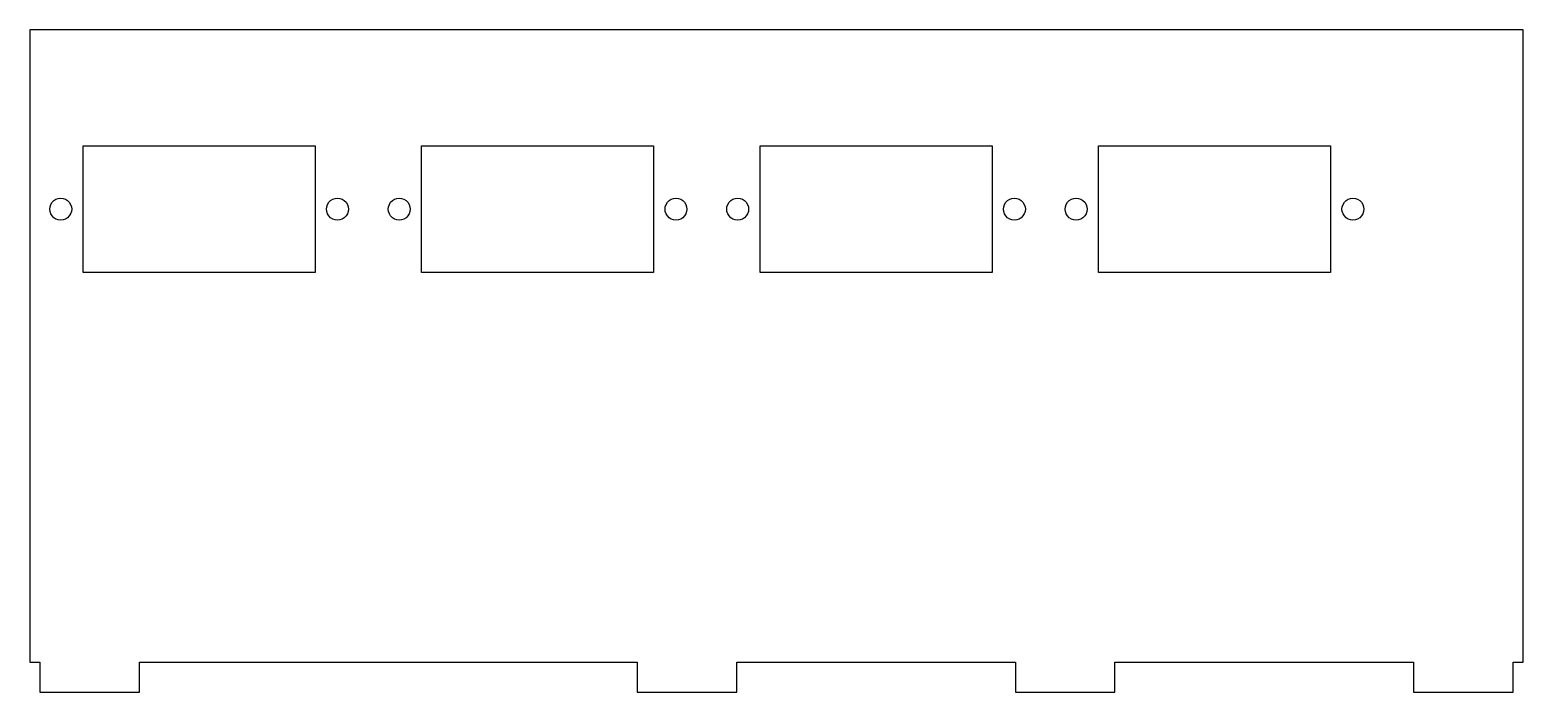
# Model space of a CAD drawing. Header units: metres. Extents: x -26 to 124, y 0 to 66.
import ezdxf

# ---------------------------------------------------------------- set-up
doc = ezdxf.new("R2010")
doc.units = ezdxf.units.M

msp = doc.modelspace()

# ---------------------------------------------------------------- linework, layer by layer
for p, q in [((124, 66.5), (-26, 66.5)), ((-26, 66.5), (-26, 3)), ((124, 3), (124, 66.5)), ((-20.65, 42.15), (-20.65, 54.85)), ((-20.65, 54.85), (2.64999, 54.85)), ((2.64999, 54.85), (2.64999, 42.15)), ((13.35, 42.15), (13.35, 54.85)), ((13.35, 54.85), (36.65, 54.85)), ((36.65, 54.85), (36.65, 42.15)), ((47.35, 42.15), (47.35, 54.85)), ((47.35, 54.85), (70.65, 54.85)), ((70.65, 54.85), (70.65, 42.15)), ((81.35, 42.15), (81.35, 54.85)), ((81.35, 54.85), (104.65, 54.85)), ((104.65, 54.85), (104.65, 42.15)), ((-23.3773, 49.4911), (-23.1448, 49.5724)), ((-23.1448, 49.5724), (-22.9, 49.6)), ((-22.9, 49.6), (-22.6552, 49.5724)), ((-22.6552, 49.5724), (-22.4227, 49.4911)), ((4.42271, 49.4911), (4.65521, 49.5724)), ((4.65521, 49.5724), (4.89999, 49.6)), ((4.89999, 49.6), (5.14476, 49.5724)), ((5.14476, 49.5724), (5.37726, 49.4911)), ((10.6227, 49.4911), (10.8552, 49.5724)), ((10.8552, 49.5724), (11.1, 49.6)), ((11.1, 49.6), (11.3448, 49.5724)), ((11.3448, 49.5724), (11.5773, 49.4911)), ((38.4227, 49.4911), (38.6552, 49.5724)), ((38.6552, 49.5724), (38.9, 49.6)), ((38.9, 49.6), (39.1448, 49.5724)), ((39.1448, 49.5724), (39.3773, 49.4911)), ((44.6227, 49.4911), (44.8552, 49.5724)), ((44.8552, 49.5724), (45.1, 49.6)), ((45.1, 49.6), (45.3448, 49.5724)), ((45.3448, 49.5724), (45.5773, 49.4911)), ((72.4227, 49.4911), (72.6552, 49.5724)), ((72.6552, 49.5724), (72.9, 49.6)), ((72.9, 49.6), (73.1448, 49.5724)), ((73.1448, 49.5724), (73.3773, 49.4911)), ((78.6227, 49.4911), (78.8552, 49.5724)), ((78.8552, 49.5724), (79.1, 49.6)), ((79.1, 49.6), (79.3448, 49.5724)), ((79.3448, 49.5724), (79.5773, 49.4911)), ((106.423, 49.4911), (106.655, 49.5724)), ((106.655, 49.5724), (106.9, 49.6)), ((106.9, 49.6), (107.145, 49.5724)), ((107.145, 49.5724), (107.377, 49.4911)), ((-24, 48.5), (-23.9724, 48.7448)), ((-23.9724, 48.2552), (-24, 48.5)), ((-23.9724, 48.7448), (-23.8911, 48.9773)), ((-23.8911, 48.0227), (-23.9724, 48.2552)), ((-23.8911, 48.9773), (-23.76, 49.1858)), ((-23.76, 47.8141), (-23.8911, 48.0227)), ((-23.76, 49.1858), (-23.5858, 49.36)), ((-23.5858, 49.36), (-23.3773, 49.4911)), ((-22.4227, 49.4911), (-22.2142, 49.36)), ((-22.2142, 49.36), (-22.04, 49.1858)), ((-22.04, 49.1858), (-21.9089, 48.9773)), ((-21.9089, 48.0227), (-22.04, 47.8141)), ((-21.9089, 48.9773), (-21.8276, 48.7448)), ((-21.8276, 48.2552), (-21.9089, 48.0227)), ((-21.8276, 48.7448), (-21.8, 48.5)), ((-21.8, 48.5), (-21.8276, 48.2552)), ((3.79999, 48.5), (3.82758, 48.7448)), ((3.82758, 48.2552), (3.79999, 48.5)), ((3.82758, 48.7448), (3.90892, 48.9773)), ((3.90892, 48.0227), (3.82758, 48.2552)), ((3.90892, 48.9773), (4.03998, 49.1858)), ((4.03998, 47.8141), (3.90892, 48.0227)), ((4.03998, 49.1858), (4.21416, 49.36)), ((4.21416, 49.36), (4.42271, 49.4911)), ((5.37726, 49.4911), (5.58583, 49.36)), ((5.58583, 49.36), (5.76001, 49.1858)), ((5.76001, 49.1858), (5.89105, 48.9773)), ((5.89105, 48.0227), (5.76001, 47.8141)), ((5.89105, 48.9773), (5.97241, 48.7448)), ((5.97241, 48.2552), (5.89105, 48.0227)), ((5.97241, 48.7448), (6, 48.5)), ((6, 48.5), (5.97241, 48.2552)), ((10, 48.5), (10.0276, 48.7448)), ((10.0276, 48.2552), (10, 48.5)), ((10.0276, 48.7448), (10.1089, 48.9773)), ((10.1089, 48.0227), (10.0276, 48.2552)), ((10.1089, 48.9773), (10.24, 49.1858)), ((10.24, 47.8141), (10.1089, 48.0227)), ((10.24, 49.1858), (10.4142, 49.36)), ((10.4142, 49.36), (10.6227, 49.4911)), ((11.5773, 49.4911), (11.7858, 49.36)), ((11.7858, 49.36), (11.96, 49.1858)), ((11.96, 49.1858), (12.0911, 48.9773)), ((12.0911, 48.0227), (11.96, 47.8141)), ((12.0911, 48.9773), (12.1724, 48.7448)), ((12.1724, 48.2552), (12.0911, 48.0227)), ((12.1724, 48.7448), (12.2, 48.5)), ((12.2, 48.5), (12.1724, 48.2552)), ((37.8, 48.5), (37.8276, 48.7448)), ((37.8276, 48.2552), (37.8, 48.5)), ((37.8276, 48.7448), (37.9089, 48.9773)), ((37.9089, 48.0227), (37.8276, 48.2552)), ((37.9089, 48.9773), (38.04, 49.1858)), ((38.04, 47.8141), (37.9089, 48.0227)), ((38.04, 49.1858), (38.2142, 49.36)), ((38.2142, 49.36), (38.4227, 49.4911)), ((39.3773, 49.4911), (39.5858, 49.36)), ((39.5858, 49.36), (39.76, 49.1858)), ((39.76, 49.1858), (39.8911, 48.9773)), ((39.8911, 48.0227), (39.76, 47.8141)), ((39.8911, 48.9773), (39.9724, 48.7448)), ((39.9724, 48.2552), (39.8911, 48.0227)), ((39.9724, 48.7448), (40, 48.5)), ((40, 48.5), (39.9724, 48.2552)), ((44, 48.5), (44.0276, 48.7448)), ((44.0276, 48.2552), (44, 48.5)), ((44.0276, 48.7448), (44.1089, 48.9773)), ((44.1089, 48.0227), (44.0276, 48.2552)), ((44.1089, 48.9773), (44.24, 49.1858)), ((44.24, 47.8141), (44.1089, 48.0227)), ((44.24, 49.1858), (44.4142, 49.36)), ((44.4142, 49.36), (44.6227, 49.4911)), ((45.5773, 49.4911), (45.7858, 49.36)), ((45.7858, 49.36), (45.96, 49.1858)), ((45.96, 49.1858), (46.0911, 48.9773)), ((46.0911, 48.0227), (45.96, 47.8141)), ((46.0911, 48.9773), (46.1724, 48.7448)), ((46.1724, 48.2552), (46.0911, 48.0227)), ((46.1724, 48.7448), (46.2, 48.5)), ((46.2, 48.5), (46.1724, 48.2552)), ((71.8, 48.5), (71.8276, 48.7448)), ((71.8276, 48.2552), (71.8, 48.5)), ((71.8276, 48.7448), (71.9089, 48.9773)), ((71.9089, 48.0227), (71.8276, 48.2552)), ((71.9089, 48.9773), (72.04, 49.1858)), ((72.04, 47.8141), (71.9089, 48.0227)), ((72.04, 49.1858), (72.2142, 49.36)), ((72.2142, 49.36), (72.4227, 49.4911)), ((73.3773, 49.4911), (73.5858, 49.36)), ((73.5858, 49.36), (73.76, 49.1858)), ((73.76, 49.1858), (73.8911, 48.9773)), ((73.8911, 48.0227), (73.76, 47.8141)), ((73.8911, 48.9773), (73.9724, 48.7448)), ((73.9724, 48.2552), (73.8911, 48.0227)), ((73.9724, 48.7448), (74, 48.5)), ((74, 48.5), (73.9724, 48.2552)), ((78, 48.5), (78.0276, 48.7448)), ((78.0276, 48.2552), (78, 48.5)), ((78.0276, 48.7448), (78.1089, 48.9773)), ((78.1089, 48.0227), (78.0276, 48.2552)), ((78.1089, 48.9773), (78.24, 49.1858)), ((78.24, 47.8141), (78.1089, 48.0227)), ((78.24, 49.1858), (78.4142, 49.36)), ((78.4142, 49.36), (78.6227, 49.4911)), ((79.5773, 49.4911), (79.7858, 49.36)), ((79.7858, 49.36), (79.96, 49.1858)), ((79.96, 49.1858), (80.0911, 48.9773)), ((80.0911, 48.0227), (79.96, 47.8141)), ((80.0911, 48.9773), (80.1724, 48.7448)), ((80.1724, 48.2552), (80.0911, 48.0227)), ((80.1724, 48.7448), (80.2, 48.5)), ((80.2, 48.5), (80.1724, 48.2552)), ((105.8, 48.5), (105.828, 48.7448)), ((105.828, 48.2552), (105.8, 48.5)), ((105.828, 48.7448), (105.909, 48.9773)), ((105.909, 48.0227), (105.828, 48.2552)), ((105.909, 48.9773), (106.04, 49.1858)), ((106.04, 47.8141), (105.909, 48.0227)), ((106.04, 49.1858), (106.214, 49.36)), ((106.214, 49.36), (106.423, 49.4911)), ((107.377, 49.4911), (107.586, 49.36)), ((107.586, 49.36), (107.76, 49.1858)), ((107.76, 49.1858), (107.891, 48.9773)), ((107.891, 48.0227), (107.76, 47.8141)), ((107.891, 48.9773), (107.972, 48.7448)), ((107.972, 48.2552), (107.891, 48.0227)), ((107.972, 48.7448), (108, 48.5)), ((108, 48.5), (107.972, 48.2552)), ((-23.5858, 47.64), (-23.76, 47.8141)), ((-23.3773, 47.5089), (-23.5858, 47.64)), ((-23.1448, 47.4276), (-23.3773, 47.5089)), ((-22.9, 47.4), (-23.1448, 47.4276)), ((-22.6552, 47.4276), (-22.9, 47.4)), ((-22.4227, 47.5089), (-22.6552, 47.4276)), ((-22.2142, 47.64), (-22.4227, 47.5089)), ((-22.04, 47.8141), (-22.2142, 47.64)), ((4.21416, 47.64), (4.03998, 47.8141)), ((4.42271, 47.5089), (4.21416, 47.64)), ((4.65521, 47.4276), (4.42271, 47.5089)), ((4.89999, 47.4), (4.65521, 47.4276)), ((5.14476, 47.4276), (4.89999, 47.4)), ((5.37726, 47.5089), (5.14476, 47.4276)), ((5.58583, 47.64), (5.37726, 47.5089)), ((5.76001, 47.8141), (5.58583, 47.64)), ((10.4142, 47.64), (10.24, 47.8141)), ((10.6227, 47.5089), (10.4142, 47.64)), ((10.8552, 47.4276), (10.6227, 47.5089)), ((11.1, 47.4), (10.8552, 47.4276)), ((11.3448, 47.4276), (11.1, 47.4)), ((11.5773, 47.5089), (11.3448, 47.4276)), ((11.7858, 47.64), (11.5773, 47.5089)), ((11.96, 47.8141), (11.7858, 47.64)), ((38.2142, 47.64), (38.04, 47.8141)), ((38.4227, 47.5089), (38.2142, 47.64)), ((38.6552, 47.4276), (38.4227, 47.5089)), ((38.9, 47.4), (38.6552, 47.4276)), ((39.1448, 47.4276), (38.9, 47.4)), ((39.3773, 47.5089), (39.1448, 47.4276)), ((39.5858, 47.64), (39.3773, 47.5089)), ((39.76, 47.8141), (39.5858, 47.64)), ((44.4142, 47.64), (44.24, 47.8141)), ((44.6227, 47.5089), (44.4142, 47.64)), ((44.8552, 47.4276), (44.6227, 47.5089)), ((45.1, 47.4), (44.8552, 47.4276)), ((45.3448, 47.4276), (45.1, 47.4)), ((45.5773, 47.5089), (45.3448, 47.4276)), ((45.7858, 47.64), (45.5773, 47.5089)), ((45.96, 47.8141), (45.7858, 47.64)), ((72.2142, 47.64), (72.04, 47.8141)), ((72.4227, 47.5089), (72.2142, 47.64)), ((72.6552, 47.4276), (72.4227, 47.5089)), ((72.9, 47.4), (72.6552, 47.4276)), ((73.1448, 47.4276), (72.9, 47.4)), ((73.3773, 47.5089), (73.1448, 47.4276)), ((73.5858, 47.64), (73.3773, 47.5089)), ((73.76, 47.8141), (73.5858, 47.64)), ((78.4142, 47.64), (78.24, 47.8141)), ((78.6227, 47.5089), (78.4142, 47.64)), ((78.8552, 47.4276), (78.6227, 47.5089)), ((79.1, 47.4), (78.8552, 47.4276)), ((79.3448, 47.4276), (79.1, 47.4)), ((79.5773, 47.5089), (79.3448, 47.4276)), ((79.7858, 47.64), (79.5773, 47.5089)), ((79.96, 47.8141), (79.7858, 47.64)), ((106.214, 47.64), (106.04, 47.8141)), ((106.423, 47.5089), (106.214, 47.64)), ((106.655, 47.4276), (106.423, 47.5089)), ((106.9, 47.4), (106.655, 47.4276)), ((107.145, 47.4276), (106.9, 47.4)), ((107.377, 47.5089), (107.145, 47.4276)), ((107.586, 47.64), (107.377, 47.5089)), ((107.76, 47.8141), (107.586, 47.64)), ((2.64999, 42.15), (-20.65, 42.15)), ((36.65, 42.15), (13.35, 42.15)), ((70.65, 42.15), (47.35, 42.15)), ((104.65, 42.15), (81.35, 42.15)), ((-26, 3), (-25, 3)), ((-25, 3), (-25, 0)), ((-15, 3), (35, 3)), ((-15, 0), (-15, 3)), ((35, 3), (35, 0)), ((45, 0), (45, 3)), ((45, 3), (73, 3)), ((73, 3), (73, 0)), ((83, 0), (83, 3)), ((83, 3), (113, 3)), ((113, 3), (113, 0)), ((123, 0), (123, 3)), ((123, 3), (124, 3)), ((-25, 0), (-15, 0)), ((35, 0), (45, 0)), ((73, 0), (83, 0)), ((113, 0), (123, 0))]:
    msp.add_line(p, q)

doc.saveas('drawing.dxf')
